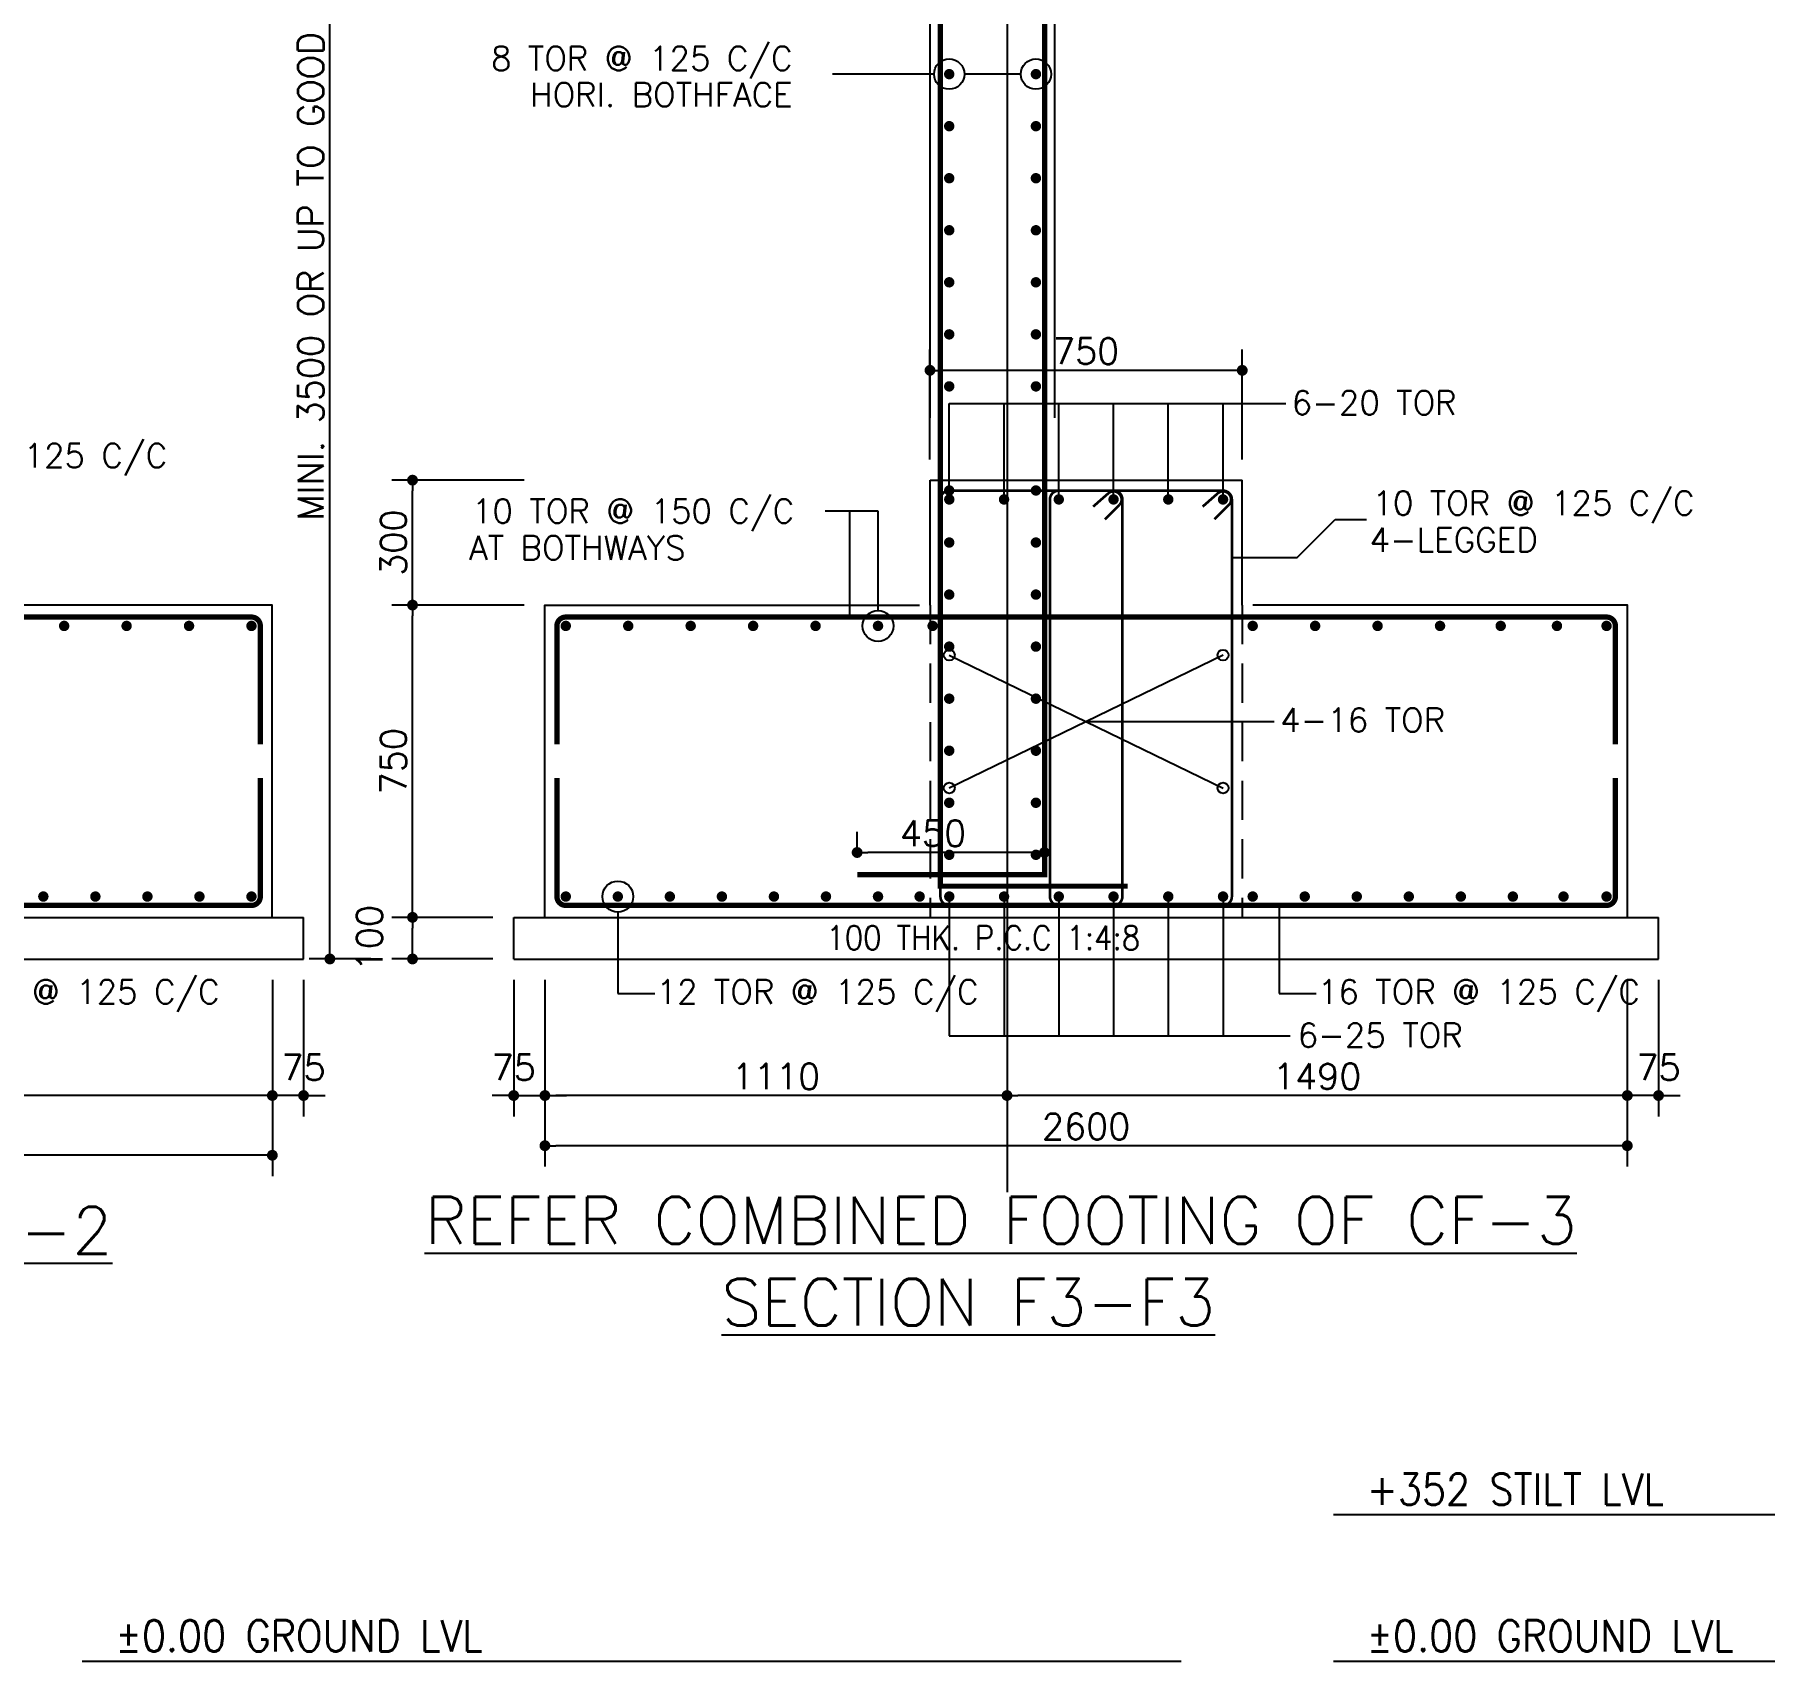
# Model space of a CAD drawing. Extents: x -200722 to 834823, y -494970 to 88783.
# Drawn here: x 463223 to 479843, y -149199 to -133571 of the extents above; entities that cross this region are included whole.
import ezdxf
from ezdxf.enums import TextEntityAlignment as Align

# ---------------------------------------------------------------- set-up
doc = ezdxf.new("R2010")
doc.units = 0
doc.header["$LTSCALE"] = 100
doc.header["$MEASUREMENT"] = 0
doc.header["$PDMODE"] = 34
for name, pattern in [('ACAD_ISO04W100', [30, 24, -3, 0, -3]), ('CL', [3.25, 2.5, -0.25, 0.25, -0.25]), ('HIDDEN', [0.375, 0.25, -0.125])]:
    doc.linetypes.add(name, pattern=pattern)
doc.layers.get('0').update_dxf_attribs({"linetype": 'CONTINUOUS'})
doc.layers.get('DEFPOINTS').update_dxf_attribs({"linetype": 'CONTINUOUS'})
for name, color, linetype in [('5', 4, 'CONTINUOUS'), ('A-Grid', 5, 'ACAD_ISO04W100'), ('BEAM', 4, 'CONTINUOUS'), ('STEEL', 6, 'CONTINUOUS'), ('TEXT', 2, 'CONTINUOUS')]:
    doc.layers.add(name, color=color, linetype=linetype)
doc.styles.add('ROMANS', font='romans.shx')
doc.styles.get("Standard").update_dxf_attribs({"font": 'simplex.shx'})
doc.dimstyles.new('STANDARD$0', dxfattribs={"dimtxt": 2.5, "dimasz": 2.5, "dimexe": 2, "dimexo": 0.7, "dimgap": 0.9, "dimtad": 1, "dimdec": 0, "dimdsep": 46, "dimtxsty": 'ROMANS', "dimcen": 0.09, "dimclrd": 4, "dimclre": 4, "dimclrt": 3, "dimadec": 0, "dimazin": 0, "dimtfac": 1, "dimtdec": 0, "dimtmove": 0, "dimatfit": 3, "dimfxl": 1, "dimtolj": 1, "dimtzin": 0, "dimarcsym": 0})

# ---------------------------------------------------------------- blocks, each defined once
blk = doc.blocks.new('DOT')
at = {"color": 0, "linetype": 'ByBlock'}
blk.add_line((-0.5, 0), (-1, 0), dxfattribs=at)
at = {"color": 0, "linetype": 'ByBlock', "const_width": 0.5}
blk.add_lwpolyline([(-0.25, 0, 1), (0.25, 0, 1)], format="xyb", close=True, dxfattribs=at)
blk = doc.blocks.new('*D1250')
at = {"layer": 'BEAM', "color": 0, "lineweight": -2, "transparency": 16777216}
for p, q in [((467626, -142051), (466654, -142051)), ((466854, -142347), (466854, -142155)), ((467626, -142451), (466654, -142451))]:
    blk.add_line(p, q, dxfattribs=at)
at = {"layer": 'DEFPOINTS', "color": 0, "lineweight": -3, "transparency": 16777216}
for p in [(466854, -142051), (467826, -142051), (467826, -142451)]:
    blk.add_point(p, dxfattribs=at)
at = {"layer": 'BEAM', "color": 0, "lineweight": -2, "transparency": 16777216, "xscale": 104, "yscale": 104, "zscale": 104}
for p, rotation in [((466854, -142051), 90), ((466854, -142451), 270)]:
    blk.add_blockref('DOT', p, dxfattribs=dict(at, rotation=rotation))
at = {"layer": 'BEAM', "color": 0, "transparency": 16777216, "insert": (466440, -142251), "char_height": 248, "attachment_point": 5, "rotation": 90}
blk.add_mtext('\\A1;100', dxfattribs=at)
blk = doc.blocks.new('_DOT')
at = {"color": 0, "linetype": 'ByBlock'}
blk.add_line((-0.5, 0), (-1, 0), dxfattribs=at)
at = {"color": 0, "linetype": 'ByBlock', "const_width": 0.5}
blk.add_lwpolyline([(-0.25, 0, 1), (0.25, 0, 1)], format="xyb", close=True, dxfattribs=at)
blk = doc.blocks.new('*D1251')
at = {"layer": 'BEAM', "color": 0, "lineweight": -2, "transparency": 16777216}
for p, q in [((467626, -139051), (466654, -139051)), ((466854, -141947), (466854, -139155)), ((467626, -142051), (466654, -142051))]:
    blk.add_line(p, q, dxfattribs=at)
at = {"layer": 'DEFPOINTS', "color": 0, "lineweight": -3, "transparency": 16777216}
for p in [(466854, -139051), (467826, -139051, 2867), (467826, -142051)]:
    blk.add_point(p, dxfattribs=at)
at = {"layer": 'BEAM', "color": 0, "lineweight": -2, "transparency": 16777216, "xscale": 104, "yscale": 104, "zscale": 104}
for p, rotation in [((466854, -139051), 90), ((466854, -142051), 270)]:
    blk.add_blockref('DOT', p, dxfattribs=dict(at, rotation=rotation))
at = {"layer": 'BEAM', "color": 0, "transparency": 16777216, "insert": (466670, -140551), "char_height": 248, "attachment_point": 5, "rotation": 90}
blk.add_mtext('\\A1;750', dxfattribs=at)
blk = doc.blocks.new('*D1252')
at = {"layer": 'BEAM', "color": 0, "lineweight": -2, "transparency": 16777216}
for p, q in [((466454, -128451), (465860, -128451)), ((466060, -142347), (466060, -128555)), ((466454, -142451), (465860, -142451))]:
    blk.add_line(p, q, dxfattribs=at)
at = {"layer": 'DEFPOINTS', "color": 0, "lineweight": -3, "transparency": 16777216}
for p in [(466060, -128451), (466654, -128451, 17104), (466654, -142451)]:
    blk.add_point(p, dxfattribs=at)
at = {"layer": 'BEAM', "color": 0, "lineweight": -2, "transparency": 16777216, "xscale": 104, "yscale": 104, "zscale": 104}
for p, rotation in [((466060, -128451), 90), ((466060, -142451), 270)]:
    blk.add_blockref('DOT', p, dxfattribs=dict(at, rotation=rotation))
at = {"layer": 'BEAM', "color": 0, "transparency": 16777216, "insert": (465876, -135451), "char_height": 248, "attachment_point": 5, "rotation": 90}
blk.add_mtext('\\A1;{\\C4;MINI. 3500 OR UP TO GOOD SOIL}', dxfattribs=at)
blk = doc.blocks.new('*D1253')
at = {"layer": 'BEAM', "color": 0, "lineweight": -2, "transparency": 16777216}
for p, q in [((467826, -142651), (467826, -143963)), ((468126, -142651), (468126, -143963)), ((467722, -143763), (467618, -143763)), ((467826, -143763), (468126, -143763)), ((468230, -143763), (468334, -143763))]:
    blk.add_line(p, q, dxfattribs=at)
at = {"layer": 'DEFPOINTS', "color": 0, "lineweight": -3, "transparency": 16777216}
for p in [(467826, -142451), (468126, -142451), (468126, -143763)]:
    blk.add_point(p, dxfattribs=at)
at = {"layer": 'BEAM', "color": 0, "lineweight": -2, "transparency": 16777216, "xscale": 104, "yscale": 104, "zscale": 104}
blk.add_blockref('DOT', (467826, -143763), dxfattribs=at)
at = {"layer": 'BEAM', "color": 0, "lineweight": -2, "transparency": 16777216, "xscale": 104, "yscale": 104, "zscale": 104, "rotation": 180}
blk.add_blockref('DOT', (468126, -143763), dxfattribs=at)
at = {"layer": 'BEAM', "color": 0, "transparency": 16777216, "insert": (467826, -143492), "char_height": 248, "attachment_point": 5}
blk.add_mtext('\\A1;75', dxfattribs=at)
blk = doc.blocks.new('*D1254')
at = {"layer": 'BEAM', "color": 0, "lineweight": -2, "transparency": 16777216}
for p, q in [((468126, -142651), (468126, -143963)), ((472566, -142651), (472566, -143963)), ((472462, -143763), (468230, -143763))]:
    blk.add_line(p, q, dxfattribs=at)
at = {"layer": 'DEFPOINTS', "color": 0, "lineweight": -3, "transparency": 16777216}
for p in [(468126, -142451, -32271), (472566, -142451, 27998), (468126, -143763)]:
    blk.add_point(p, dxfattribs=at)
at = {"layer": 'BEAM', "color": 0, "lineweight": -2, "transparency": 16777216, "xscale": 104, "yscale": 104, "zscale": 104, "rotation": 180}
blk.add_blockref('DOT', (468126, -143763), dxfattribs=at)
at = {"layer": 'BEAM', "color": 0, "lineweight": -2, "transparency": 16777216, "xscale": 104, "yscale": 104, "zscale": 104}
blk.add_blockref('DOT', (472566, -143763), dxfattribs=at)
at = {"layer": 'BEAM', "color": 0, "transparency": 16777216, "insert": (470346, -143579), "char_height": 248, "attachment_point": 5}
blk.add_mtext('\\A1;1110', dxfattribs=at)
blk = doc.blocks.new('*D1255')
at = {"layer": 'BEAM', "color": 0, "lineweight": -2, "transparency": 16777216}
for p, q in [((478526, -142651), (478526, -143963)), ((478826, -142651), (478826, -143963)), ((478422, -143763), (478318, -143763)), ((478826, -143763), (478526, -143763)), ((478930, -143763), (479034, -143763))]:
    blk.add_line(p, q, dxfattribs=at)
at = {"layer": 'DEFPOINTS', "color": 0, "lineweight": -3, "transparency": 16777216}
for p in [(478526, -142451), (478826, -142451), (478526, -143763)]:
    blk.add_point(p, dxfattribs=at)
at = {"layer": 'BEAM', "color": 0, "lineweight": -2, "transparency": 16777216, "xscale": 104, "yscale": 104, "zscale": 104}
blk.add_blockref('DOT', (478526, -143763), dxfattribs=at)
at = {"layer": 'BEAM', "color": 0, "lineweight": -2, "transparency": 16777216, "xscale": 104, "yscale": 104, "zscale": 104, "rotation": 180}
blk.add_blockref('DOT', (478826, -143763), dxfattribs=at)
at = {"layer": 'BEAM', "color": 0, "transparency": 16777216, "insert": (478826, -143492), "char_height": 248, "attachment_point": 5}
blk.add_mtext('\\A1;75', dxfattribs=at)
blk = doc.blocks.new('*D1256')
at = {"layer": 'BEAM', "color": 0, "lineweight": -2, "transparency": 16777216}
for p, q in [((468126, -142651), (468126, -144445)), ((478526, -142651), (478526, -144445)), ((478422, -144245), (468230, -144245))]:
    blk.add_line(p, q, dxfattribs=at)
at = {"layer": 'DEFPOINTS', "color": 0, "lineweight": -3, "transparency": 16777216}
for p in [(468126, -142451, -62057), (478526, -142451), (468126, -144245)]:
    blk.add_point(p, dxfattribs=at)
at = {"layer": 'BEAM', "color": 0, "lineweight": -2, "transparency": 16777216, "xscale": 104, "yscale": 104, "zscale": 104, "rotation": 180}
blk.add_blockref('DOT', (468126, -144245), dxfattribs=at)
at = {"layer": 'BEAM', "color": 0, "lineweight": -2, "transparency": 16777216, "xscale": 104, "yscale": 104, "zscale": 104}
blk.add_blockref('DOT', (478526, -144245), dxfattribs=at)
at = {"layer": 'BEAM', "color": 0, "transparency": 16777216, "insert": (473326, -144061), "char_height": 248, "attachment_point": 5}
blk.add_mtext('\\A1;2600', dxfattribs=at)
blk = doc.blocks.new('*D1257')
at = {"layer": 'BEAM', "color": 0, "lineweight": -2, "transparency": 16777216}
for p, q in [((472566, -142651), (472566, -143963)), ((478526, -142651), (478526, -143963)), ((478422, -143763), (472670, -143763))]:
    blk.add_line(p, q, dxfattribs=at)
at = {"layer": 'DEFPOINTS', "color": 0, "lineweight": -3, "transparency": 16777216}
for p in [(472566, -142451, 472), (478526, -142451, 2387), (472566, -143763)]:
    blk.add_point(p, dxfattribs=at)
at = {"layer": 'BEAM', "color": 0, "lineweight": -2, "transparency": 16777216, "xscale": 104, "yscale": 104, "zscale": 104, "rotation": 180}
blk.add_blockref('DOT', (472566, -143763), dxfattribs=at)
at = {"layer": 'BEAM', "color": 0, "lineweight": -2, "transparency": 16777216, "xscale": 104, "yscale": 104, "zscale": 104}
blk.add_blockref('DOT', (478526, -143763), dxfattribs=at)
at = {"layer": 'BEAM', "color": 0, "transparency": 16777216, "insert": (475546, -143579), "char_height": 248, "attachment_point": 5}
blk.add_mtext('\\A1;1490', dxfattribs=at)
blk = doc.blocks.new('*D1258')
at = {"layer": 'BEAM', "color": 0, "lineweight": -2, "transparency": 16777216}
for p, q in [((471826, -137651), (471826, -136596)), ((474826, -137651), (474826, -136596)), ((474722, -136796), (471930, -136796))]:
    blk.add_line(p, q, dxfattribs=at)
at = {"layer": 'DEFPOINTS', "color": 0, "lineweight": -3, "transparency": 16777216}
for p in [(471826, -136796), (471826, -137851, 7063), (474826, -137851, 7063)]:
    blk.add_point(p, dxfattribs=at)
at = {"layer": 'BEAM', "color": 0, "lineweight": -2, "transparency": 16777216, "xscale": 104, "yscale": 104, "zscale": 104, "rotation": 180}
blk.add_blockref('DOT', (471826, -136796), dxfattribs=at)
at = {"layer": 'BEAM', "color": 0, "lineweight": -2, "transparency": 16777216, "xscale": 104, "yscale": 104, "zscale": 104}
blk.add_blockref('DOT', (474826, -136796), dxfattribs=at)
at = {"layer": 'BEAM', "color": 0, "transparency": 16777216, "insert": (473326, -136612), "char_height": 248, "attachment_point": 5}
blk.add_mtext('\\A1;750', dxfattribs=at)
blk = doc.blocks.new('*D1259')
at = {"layer": 'BEAM', "color": 0, "lineweight": -2, "transparency": 16777216}
for p, q in [((467926, -137851), (466654, -137851)), ((466854, -138947), (466854, -137955)), ((467926, -139051), (466654, -139051))]:
    blk.add_line(p, q, dxfattribs=at)
at = {"layer": 'DEFPOINTS', "color": 0, "lineweight": -3, "transparency": 16777216}
for p in [(466854, -137851), (468126, -137851, 7063), (468126, -139051, 7063)]:
    blk.add_point(p, dxfattribs=at)
at = {"layer": 'BEAM', "color": 0, "lineweight": -2, "transparency": 16777216, "xscale": 104, "yscale": 104, "zscale": 104}
for p, rotation in [((466854, -137851), 90), ((466854, -139051), 270)]:
    blk.add_blockref('DOT', p, dxfattribs=dict(at, rotation=rotation))
at = {"layer": 'BEAM', "color": 0, "transparency": 16777216, "insert": (466670, -138451), "char_height": 248, "attachment_point": 5, "rotation": 90}
blk.add_mtext('\\A1;300', dxfattribs=at)
blk = doc.blocks.new('*D1265')
at = {"layer": 'BEAM', "color": 0, "lineweight": -2, "transparency": 16777216}
for p, q in [((465507, -142651), (465507, -143963)), ((465807, -142651), (465807, -143963)), ((465403, -143763), (465299, -143763)), ((465807, -143763), (465507, -143763)), ((465911, -143763), (466015, -143763))]:
    blk.add_line(p, q, dxfattribs=at)
at = {"layer": 'DEFPOINTS', "color": 0, "lineweight": -3, "transparency": 16777216}
for p in [(465507, -142451), (465807, -142451), (465507, -143763)]:
    blk.add_point(p, dxfattribs=at)
at = {"layer": 'BEAM', "color": 0, "lineweight": -2, "transparency": 16777216, "xscale": 104, "yscale": 104, "zscale": 104}
blk.add_blockref('DOT', (465507, -143763), dxfattribs=at)
at = {"layer": 'BEAM', "color": 0, "lineweight": -2, "transparency": 16777216, "xscale": 104, "yscale": 104, "zscale": 104, "rotation": 180}
blk.add_blockref('DOT', (465807, -143763), dxfattribs=at)
at = {"layer": 'BEAM', "color": 0, "transparency": 16777216, "insert": (465807, -143492), "char_height": 248, "attachment_point": 5}
blk.add_mtext('\\A1;75', dxfattribs=at)
blk = doc.blocks.new('*D1266')
at = {"layer": 'BEAM', "color": 0, "lineweight": -2, "transparency": 16777216}
for p, q in [((453107, -142651), (453107, -144537)), ((465507, -142651), (465507, -144537)), ((465403, -144337), (453211, -144337))]:
    blk.add_line(p, q, dxfattribs=at)
at = {"layer": 'DEFPOINTS', "color": 0, "lineweight": -3, "transparency": 16777216}
for p in [(453107, -142451, -62057), (465507, -142451), (453107, -144337)]:
    blk.add_point(p, dxfattribs=at)
at = {"layer": 'BEAM', "color": 0, "lineweight": -2, "transparency": 16777216, "xscale": 104, "yscale": 104, "zscale": 104, "rotation": 180}
blk.add_blockref('DOT', (453107, -144337), dxfattribs=at)
at = {"layer": 'BEAM', "color": 0, "lineweight": -2, "transparency": 16777216, "xscale": 104, "yscale": 104, "zscale": 104}
blk.add_blockref('DOT', (465507, -144337), dxfattribs=at)
at = {"layer": 'BEAM', "color": 0, "transparency": 16777216, "insert": (459307, -144153), "char_height": 248, "attachment_point": 5}
blk.add_mtext('\\A1;3100', dxfattribs=at)
blk = doc.blocks.new('*D1267')
at = {"layer": 'BEAM', "color": 0, "lineweight": -2, "transparency": 16777216}
for p, q in [((458767, -142651), (458767, -143963)), ((465507, -142651), (465507, -143963)), ((465403, -143763), (458871, -143763))]:
    blk.add_line(p, q, dxfattribs=at)
at = {"layer": 'DEFPOINTS', "color": 0, "lineweight": -3, "transparency": 16777216}
for p in [(458767, -142451, -2484), (465507, -142451, -97), (458767, -143763)]:
    blk.add_point(p, dxfattribs=at)
at = {"layer": 'BEAM', "color": 0, "lineweight": -2, "transparency": 16777216, "xscale": 104, "yscale": 104, "zscale": 104, "rotation": 180}
blk.add_blockref('DOT', (458767, -143763), dxfattribs=at)
at = {"layer": 'BEAM', "color": 0, "lineweight": -2, "transparency": 16777216, "xscale": 104, "yscale": 104, "zscale": 104}
blk.add_blockref('DOT', (465507, -143763), dxfattribs=at)
at = {"layer": 'BEAM', "color": 0, "transparency": 16777216, "insert": (462137, -143579), "char_height": 248, "attachment_point": 5}
blk.add_mtext('\\A1;1685', dxfattribs=at)
blk = doc.blocks.new('*D1270')
at = {"layer": 'BEAM', "color": 0, "lineweight": -2, "transparency": 16777216}
for p, q in [((471126, -141442), (471126, -141228)), ((472926, -141442), (472926, -141228)), ((472822, -141428), (471230, -141428))]:
    blk.add_line(p, q, dxfattribs=at)
at = {"layer": 'DEFPOINTS', "color": 0, "lineweight": -3, "transparency": 16777216}
for p in [(471126, -141428), (471126, -141642, 7447), (472926, -141642, 7447)]:
    blk.add_point(p, dxfattribs=at)
at = {"layer": 'BEAM', "color": 0, "lineweight": -2, "transparency": 16777216, "xscale": 104, "yscale": 104, "zscale": 104, "rotation": 180}
blk.add_blockref('DOT', (471126, -141428), dxfattribs=at)
at = {"layer": 'BEAM', "color": 0, "lineweight": -2, "transparency": 16777216, "xscale": 104, "yscale": 104, "zscale": 104}
blk.add_blockref('DOT', (472926, -141428), dxfattribs=at)
at = {"layer": 'BEAM', "color": 0, "transparency": 16777216, "insert": (471855, -141244), "char_height": 248, "attachment_point": 5}
blk.add_mtext('\\A1;450', dxfattribs=at)
blk = doc.blocks.new('*D1275')
at = {"layer": 'BEAM', "color": 0, "lineweight": -2, "transparency": 16777216}
for p, q in [((481029, -128451), (480436, -128451)), ((480636, -142347), (480636, -128555)), ((481029, -142451), (480436, -142451))]:
    blk.add_line(p, q, dxfattribs=at)
at = {"layer": 'DEFPOINTS', "color": 0, "lineweight": -3, "transparency": 16777216}
for p in [(480636, -128451), (481229, -128451, 17104), (481229, -142451)]:
    blk.add_point(p, dxfattribs=at)
at = {"layer": 'BEAM', "color": 0, "lineweight": -2, "transparency": 16777216, "xscale": 104, "yscale": 104, "zscale": 104}
for p, rotation in [((480636, -128451), 90), ((480636, -142451), 270)]:
    blk.add_blockref('DOT', p, dxfattribs=dict(at, rotation=rotation))
at = {"layer": 'BEAM', "color": 0, "transparency": 16777216, "insert": (480452, -135451), "char_height": 248, "attachment_point": 5, "rotation": 90}
blk.add_mtext('\\A1;{\\C4;MINI. 3500 OR UP TO GOOD SOIL}', dxfattribs=at)

msp = doc.modelspace()

# ---------------------------------------------------------------- linework, layer by layer
at = {"color": 18, "ltscale": 0.4, "true_color": 0x000000}
for p, q in [((485415.9, -147791.3), (475702.2, -147791.3)), ((474239.2, -149199.3), (463680.7, -149199.3)), ((485402.7, -149199.3), (475702.2, -149199.3))]:
    msp.add_line(p, q, dxfattribs=at)
at = {"layer": '5', "color": 18, "lineweight": -3, "ltscale": 0.4, "true_color": 0x000000}
for p, q in [((473026.5, -137251.4), (473026.5, -120006.2)), ((471826.5, -137251.4), (471826.5, -122451.4)), ((452806.7, -142051.4, -94327.5), (465806.7, -142051.4, -62057)), ((465806.7, -142451.4, -32270.5), (465806.7, -142051.4, -32270.5)), ((467826.5, -142051.4, -62057), (478826.5, -142051.4, -29786.5)), ((467826.5, -142451.4, -32270.5), (467826.5, -142051.4, -32270.5)), ((478826.5, -142451.4), (478826.5, -142051.4)), ((452806.7, -142451.4, -94327.5), (465806.7, -142451.4, -62057)), ((467826.5, -142451.4, -62057), (478826.5, -142451.4, -29786.5))]:
    msp.add_line(p, q, dxfattribs=at)
at = {"layer": '5', "color": 8, "linetype": 'HIDDEN', "lineweight": -3, "ltscale": 15}
for p, q in [((471826.5, -139051.4), (471826.5, -142051.4)), ((474826.5, -139051.4), (474826.5, -142051.4))]:
    msp.add_line(p, q, dxfattribs=at)
at = {"layer": '5', "color": 18, "lineweight": -3, "ltscale": 0.4, "true_color": 0x000000}
for points in [[(471826.5, -139051.4), (471826.5, -137851.4)], [(471826.5, -137851.4), (474826.5, -137851.4)], [(474826.5, -139051.4), (474826.5, -137851.4)], [(468126.5, -142051.4), (468126.5, -139051.4), (471726.5, -139051.4)]]:
    msp.add_lwpolyline(points, dxfattribs=at)
for points, elevation in [([(465506.7, -142051.4), (465506.7, -139051.4), (460506.7, -139051.4)], -32270.5), ([(478526.5, -142051.4), (478526.5, -139051.4), (474926.5, -139051.4)], -2484)]:
    msp.add_lwpolyline(points, dxfattribs=dict(at, elevation=elevation))
at = {"layer": 'A-Grid', "color": 8, "linetype": 'CL', "ltscale": 5}
msp.add_lwpolyline([(472566.5, -120006.2), (472566.5, -144689.9)], dxfattribs=at)
at = {"layer": 'A-Grid', "color": 8, "linetype": 'CL', "ltscale": 5, "elevation": -29786.5}
msp.add_lwpolyline([(472566.5, -125320.2), (472566.5, -144689.9)], dxfattribs=at)
at = {"layer": 'STEEL', "color": 18, "lineweight": -3, "ltscale": 0.4, "true_color": 0x000000, "const_width": 50.8}
msp.add_lwpolyline([(472926.5, -120006.2), (472926.5, -141642.1), (471126.5, -141642.1)], dxfattribs=at)
for points, elevation in [([(472701.4, -122551.4), (472011.5, -122551.4, 0.4142136), (471926.5, -122636.4), (471926.5, -141751.6), (473726.5, -141751.6)], -33.9), ([(465391.7, -140390), (465391.7, -139251.4, 0.4142136), (465306.7, -139166.4), (453306.7, -139166.4, 0.4142136), (453221.7, -139251.4), (453221.7, -140390)], -2484), ([(478411.5, -140390), (478411.5, -139251.4, 0.4142136), (478326.5, -139166.4), (468326.5, -139166.4, 0.4142136), (468241.5, -139251.4), (468241.5, -140390)], 29786.5), ([(465391.7, -140712.8), (465391.7, -141851.4, -0.4142136), (465306.7, -141936.4), (453306.7, -141936.4, -0.4142136), (453221.7, -141851.4), (453221.7, -140712.8)], -2484), ([(478411.5, -140712.8), (478411.5, -141851.4, -0.4142136), (478326.5, -141936.4), (468326.5, -141936.4, -0.4142136), (468241.5, -141851.4), (468241.5, -140712.8)], 29786.5)]:
    msp.add_lwpolyline(points, format="xyb", dxfattribs=dict(at, elevation=elevation))
at = {"layer": 'STEEL', "color": 18, "lineweight": -3, "ltscale": 0.4, "true_color": 0x000000}
for points, const_width in [([(471985.7, -133950.3, -1), (472035.7, -133950.3, -1)], 50), ([(472818.8, -133950.3, -1), (472868.8, -133950.3, -1)], 50), ([(471985.7, -134450.3, -1), (472035.7, -134450.3, -1)], 50), ([(472818.8, -134450.3, -1), (472868.8, -134450.3, -1)], 50), ([(471985.7, -134950.3, -1), (472035.7, -134950.3, -1)], 50), ([(472818.8, -134950.3, -1), (472868.8, -134950.3, -1)], 50), ([(471985.7, -135450.3, -1), (472035.7, -135450.3, -1)], 50), ([(472818.8, -135450.3, -1), (472868.8, -135450.3, -1)], 50), ([(471985.7, -135950.3, -1), (472035.7, -135950.3, -1)], 50), ([(472818.8, -135950.3, -1), (472868.8, -135950.3, -1)], 50), ([(471985.7, -136450.3, -1), (472035.7, -136450.3, -1)], 50), ([(472818.8, -136450.3, -1), (472868.8, -136450.3, -1)], 50), ([(471985.7, -136950.3, -1), (472035.7, -136950.3, -1)], 50), ([(472818.8, -136950.3, -1), (472868.8, -136950.3, -1)], 50), ([(472011.5, -137951.4), (474641.5, -137951.4, -0.4142136), (474726.5, -138036.4), (474726.5, -141851.4, -0.4142136), (474641.5, -141936.4), (472011.5, -141936.4, -0.4142136), (471926.5, -141851.4), (471926.5, -138036.4, -0.4142136)], 25.4), ([(471985.7, -137950.3, -1), (472035.7, -137950.3, -1)], 50), ([(472818.8, -137950.3, -1), (472868.8, -137950.3, -1)], 50), ([(472036.5, -138036.4, 1), (471986.5, -138036.4, 1)], 50), ([(471985.7, -138450.3, -1), (472035.7, -138450.3, -1)], 50), ([(472818.8, -138450.3, -1), (472868.8, -138450.3, -1)], 50), ([(471985.7, -138950.3, -1), (472035.7, -138950.3, -1)], 50), ([(472818.8, -138950.3, -1), (472868.8, -138950.3, -1)], 50), ([(478301.5, -139251.4, -1), (478351.5, -139251.4, -1)], 50), ([(471985.7, -139450.3, -1), (472035.7, -139450.3, -1)], 50), ([(472818.8, -139450.3, -1), (472868.8, -139450.3, -1)], 50), ([(471985.7, -139950.3, -1), (472035.7, -139950.3, -1)], 50), ([(472818.8, -139950.3, -1), (472868.8, -139950.3, -1)], 50), ([(471985.7, -140450.3, -1), (472035.7, -140450.3, -1)], 50), ([(472818.8, -140450.3, -1), (472868.8, -140450.3, -1)], 50), ([(471985.7, -140950.3, -1), (472035.7, -140950.3, -1)], 50), ([(472818.8, -140950.3, -1), (472868.8, -140950.3, -1)], 50), ([(471985.7, -141450.3, -1), (472035.7, -141450.3, -1)], 50), ([(472818.8, -141450.3, -1), (472868.8, -141450.3, -1)], 50), ([(472036.5, -141851.4, -1), (471986.5, -141851.4, -1)], 50), ([(474666.5, -141851.4, -1), (474616.5, -141851.4, -1)], 50), ([(478301.5, -141851.4, 1), (478351.5, -141851.4, 1)], 50)]:
    msp.add_lwpolyline(points, format="xyb", close=True, dxfattribs=dict(at, const_width=const_width))
for points, const_width, elevation in [([(473063.5, -137951.4), (473589.5, -137951.4, -0.4142136), (473674.5, -138036.4), (473674.5, -141851.4, -0.4142136), (473589.5, -141936.4), (473063.5, -141936.4, -0.4142136), (472978.5, -141851.4), (472978.5, -138036.4, -0.4142136)], 25.4, -653.6), ([(472562.5, -138036.4, 1), (472512.5, -138036.4, 1)], 50, 610.1), ([(473088.5, -138036.4, 1), (473038.5, -138036.4, 1)], 50, 223.8), ([(473614.5, -138036.4, 1), (473564.5, -138036.4, 1)], 50, 1830.4), ([(474140.5, -138036.4, 1), (474090.5, -138036.4, 1)], 50, 2440.6), ([(474666.5, -138036.4, 1), (474616.5, -138036.4, 1)], 50, 2484), ([(463481.7, -139251.4, -1), (463531.7, -139251.4, -1)], 50, -32270.5), ([(464081.7, -139251.4, -1), (464131.7, -139251.4, -1)], 50, -32270.5), ([(464681.7, -139251.4, -1), (464731.7, -139251.4, -1)], 50, -32270.5), ([(465281.7, -139251.4, -1), (465331.7, -139251.4, -1)], 50, -32270.5), ([(468351.5, -139251.4, 1), (468301.5, -139251.4, 1)], 50, -32270.5), ([(468951.5, -139251.4, 1), (468901.5, -139251.4, 1)], 50, -32270.5), ([(469551.5, -139251.4, 1), (469501.5, -139251.4, 1)], 50, -32270.5), ([(470151.5, -139251.4, 1), (470101.5, -139251.4, 1)], 50, -32270.5), ([(470751.5, -139251.4, 1), (470701.5, -139251.4, 1)], 50, -32270.5), ([(471351.5, -139251.4, 1), (471301.5, -139251.4, 1)], 50, -32270.5), ([(471876.4, -139251.4, 1), (471826.4, -139251.4, 1)], 50, -32270.5), ([(474901.5, -139251.4, -1), (474951.5, -139251.4, -1)], 50, -32270.5), ([(475501.5, -139251.4, -1), (475551.5, -139251.4, -1)], 50, -32270.5), ([(476101.5, -139251.4, -1), (476151.5, -139251.4, -1)], 50, -32270.5), ([(476701.5, -139251.4, -1), (476751.5, -139251.4, -1)], 50, -32270.5), ([(477284.5, -139251.4, -1), (477334.5, -139251.4, -1)], 50, -32270.5), ([(477825, -139251.4, -1), (477875, -139251.4, -1)], 50, -32270.5), ([(463281.7, -141851.4, 1), (463331.7, -141851.4, 1)], 50, -32270.5), ([(463781.7, -141851.4, 1), (463831.7, -141851.4, 1)], 50, -32270.5), ([(464281.7, -141851.4, 1), (464331.7, -141851.4, 1)], 50, -32270.5), ([(464781.7, -141851.4, 1), (464831.7, -141851.4, 1)], 50, -32270.5), ([(465281.7, -141851.4, 1), (465331.7, -141851.4, 1)], 50, -32270.5), ([(468351.5, -141851.4, -1), (468301.5, -141851.4, -1)], 50, -32270.5), ([(468851.5, -141851.4, -1), (468801.5, -141851.4, -1)], 50, -32270.5), ([(469351.5, -141851.4, -1), (469301.5, -141851.4, -1)], 50, -32270.5), ([(469851.5, -141851.4, -1), (469801.5, -141851.4, -1)], 50, -32270.5), ([(470351.5, -141851.4, -1), (470301.5, -141851.4, -1)], 50, -32270.5), ([(470851.5, -141851.4, -1), (470801.5, -141851.4, -1)], 50, -32270.5), ([(471351.5, -141851.4, -1), (471301.5, -141851.4, -1)], 50, -32270.5), ([(471751.5, -141851.4, -1), (471701.5, -141851.4, -1)], 50, -29786.5), ([(472562.5, -141851.4, -1), (472512.5, -141851.4, -1)], 50, 610.1), ([(473088.5, -141851.4, -1), (473038.5, -141851.4, -1)], 50, 223.8), ([(473614.5, -141851.4, -1), (473564.5, -141851.4, -1)], 50, 1830.4), ([(474140.5, -141851.4, -1), (474090.5, -141851.4, -1)], 50, 2440.6), ([(474901.5, -141851.4, 1), (474951.5, -141851.4, 1)], 50, -32270.5), ([(475401.5, -141851.4, 1), (475451.5, -141851.4, 1)], 50, -32270.5), ([(475901.5, -141851.4, 1), (475951.5, -141851.4, 1)], 50, -32270.5), ([(476401.5, -141851.4, 1), (476451.5, -141851.4, 1)], 50, -32270.5), ([(476901.5, -141851.4, 1), (476951.5, -141851.4, 1)], 50, -32270.5), ([(477401.5, -141851.4, 1), (477451.5, -141851.4, 1)], 50, -32270.5), ([(477888.2, -141851.4, 1), (477938.2, -141851.4, 1)], 50, -32270.5)]:
    msp.add_lwpolyline(points, format="xyb", close=True, dxfattribs=dict(at, const_width=const_width, elevation=elevation))
at = {"layer": 'STEEL', "color": 18, "true_color": 0x000000, "const_width": 25}
for points, elevation in [([(473506.3, -138227.2), (473648.3, -138086.6, 0.9275277), (473538.7, -137977.9), (473393.7, -138105.3)], 1830.4), ([(474558.3, -138227.2), (474700.3, -138086.6, 0.9275277), (474590.7, -137977.9), (474445.7, -138105.3)], 2484)]:
    msp.add_lwpolyline(points, format="xyb", dxfattribs=dict(at, elevation=elevation))
at = {"layer": 'STEEL', "color": 7, "lineweight": -3, "ltscale": 0.4}
for centre in [(472011.5, -139531.9), (474641.5, -139531.9, 2484), (472011.5, -140808.6), (474641.5, -140808.6, 2484)]:
    msp.add_circle(centre, 52, dxfattribs=at)
at = {"layer": 'TEXT', "color": 18, "true_color": 0x000000}
for p, q in [((471865.2, -133950.3), (470889.8, -133950.3)), ((472698.3, -133950.3), (472156.3, -133950.3)), ((472011.5, -138036.4), (472011.5, -137115.5)), ((472011.5, -137115.5), (475245.1, -137115.5, 2484)), ((472537.5, -138036.4, 610.1), (472537.5, -137115.5, 610.1)), ((473063.5, -138036.4, 223.8), (473063.5, -137115.5, 223.8)), ((473589.5, -138036.4, 1830.4), (473589.5, -137115.5, 1830.4)), ((474115.5, -138036.4, 2440.6), (474115.5, -137115.5, 2440.6)), ((474641.5, -138036.4, 2484), (474641.5, -137115.5, 2484)), ((471326.5, -138149, -32270.5), (470819.8, -138149, -32270.5)), ((471055.5, -139166.4, -32270.5), (471055.5, -138149, -32270.5)), ((471326.5, -139103, -32270.5), (471326.5, -138149, -32270.5)), ((475355.2, -138592.8, 2484), (475719.3, -138230.2, 2484)), ((475719.3, -138230.2, 2484), (476019.4, -138230.2, 2484)), ((474726.5, -138592.8, 2332.9), (475355.2, -138592.8, 2484)), ((472011.5, -139531.9), (474641.5, -140808.6, 2484)), ((474641.5, -139531.9, 2484), (472011.5, -140808.6)), ((473326.5, -140170.3, 3352.6), (475132.1, -140170.3, 4968.1)), ((472011.5, -141851.4), (472011.5, -143190.8)), ((472537.5, -141851.4, 610.1), (472537.5, -143190.8, 610.1)), ((473063.5, -141851.4, 223.8), (473063.5, -143190.8, 223.8)), ((473589.5, -141851.4, 1830.4), (473589.5, -143190.8, 1830.4)), ((474115.5, -141851.4, 2440.6), (474115.5, -143190.8, 2440.6)), ((474641.5, -141851.4), (474641.5, -143190.8)), ((475180.8, -141936.4, 29786.5), (475180.8, -142782.6, 29786.5)), ((468826.5, -141999.8, -32270.5), (468826.5, -142782.6, -32270.5)), ((468826.5, -142782.6, -32270.5), (469181.4, -142782.6, -32270.5)), ((475180.8, -142782.6, 29786.5), (475535.7, -142782.6, 29786.5)), ((472011.5, -143190.8), (475285.7, -143190.8, 2435.7))]:
    msp.add_line(p, q, dxfattribs=at)
for centre, radius in [((472010.7, -133950.3), 145.5), ((472843.8, -133950.3), 145.5), ((471326.5, -139251.4, -32270.5), 148.4), ((468826.5, -141851.4, -32270.5), 148.4)]:
    msp.add_circle(centre, radius, dxfattribs=at)

# ---------------------------------------------------------------- texts
for s, height, p in [('8 TOR @ 125 C/C', 230, (467607.4, -133914.5, -7446.6)), ('HORI. BOTHFACE', 230, (467983.3, -134262.7, -7446.6)), ('6-20 TOR', 230, (475300.1, -137222.6, -4579.1)), ('12 TOR @ 125 C/C', 230, (461401.1, -137730.3, -38924.7)), ('10 TOR @ 125 C/C', 230, (476076.6, -138186.2, -4579.1)), ('10 TOR @ 150 C/C', 230, (467425.5, -138263.1, -64541)), ('AT BOTHWAYS', 230, (467398.8, -138615.9, -64541)), ('4-LEGGED', 230, (476049.2, -138538.9, -4579.1)), ('4-16 TOR ', 230, (475190, -140270.1, 4968.1)), ('16 TOR @ 125 C/C', 230, (461906.2, -142881.4, -2484)), ('12 TOR @ 125 C/C', 230, (469197.8, -142881.4, -32270.5)), ('16 TOR @ 125 C/C', 230, (475552.2, -142881.4, 29786.5)), ('6-25 TOR', 230, (475358.7, -143298.3, -4579.1)), ('%%UREFER COMBINED FOOTING OF CF-3', 450, (466970.6, -145186.9)), ('%%UREFER COMBINED FOOTING OF CF-2', 450, (452899.9, -145283.3, -32270.5)), ('%%USECTION F3-F3', 450, (469821.5, -145973.1, 2484))]:
    msp.add_text(s, height=height, dxfattribs=at).set_placement(p)
at = {"layer": 'TEXT', "color": 18, "ltscale": 5, "true_color": 0x000000, "style": 'ROMANS', "width": 0.9}
msp.add_text('100 THK. P.C.C 1:4:8', height=230, dxfattribs=at).set_placement((470829.5, -142246.7, -24036.7), align=Align.MIDDLE_LEFT)
at = {"layer": 'TEXT', "color": 18, "true_color": 0x000000, "width": 0.9}
for s, p in [('+352 STILT LVL ', (476020.5, -147695.5, 8813.6)), ('%%P0.00 GROUND LVL ', (463999, -149103.5, 8813.6)), ('%%P0.00 GROUND LVL ', (476020.5, -149103.5, 8813.6))]:
    msp.add_text(s, height=300, dxfattribs=at).set_placement(p)

# ---------------------------------------------------------------- dimensions: what is measured, and where the dimension line sits
at = {"layer": 'BEAM', "color": 18, "true_color": 0x000000}
for base, p1, p2, picture, middle in [((466060.3, -128451.4, -62057), (466654, -142451.4, -62057), (466654, -128451.4, -44952.9), '*D1252', (465876.3, -135451.4, -62057)), ((480635.8, -128451.4, -62057), (481229.4, -142451.4, -62057), (481229.4, -128451.4, -44952.9), '*D1275', (480451.8, -135451.4, -62057))]:
    dim = msp.add_linear_dim(base=base, p1=p1, p2=p2, angle=90, text='{\\C4;MINI. <> OR UP TO GOOD SOIL}', dimstyle='STANDARD$0', override={"dimscale": 8, "dimtxt": 31, "dimasz": 13, "dimexe": 25, "dimexo": 25, "dimgap": 7.5, "dimlfac": 0.25, "dimzin": 3, "dimtxsty": 'Standard', "dimblk": 'DOT', "dimcen": 3, "dimdle": 4, "dimclrd": 0, "dimclre": 0, "dimclrt": 0, "dimtmove": 2, "dimldrblk": 'DOT', "dimtzin": 3}, dxfattribs=at)
    dim.commit()
    dim.dimension.update_dxf_attribs({"geometry": picture, "text_midpoint": middle})
for base, p1, p2, picture, middle in [((471826.5, -136796.3, -7063.2), (474826.5, -137851.4), (471826.5, -137851.4), '*D1258', (473326.5, -136612.3, -7063.2)), ((453106.7, -144337, -32270.5), (465506.7, -142451.4, -32270.5), (453106.7, -142451.4, -94327.5), '*D1266', (459306.7, -144153, -32270.5)), ((468126.5, -144244.9), (478526.5, -142451.4), (468126.5, -142451.4, -62057), '*D1256', (473326.5, -144060.9))]:
    dim = msp.add_linear_dim(base=base, p1=p1, p2=p2, dimstyle='STANDARD$0', override={"dimscale": 8, "dimtxt": 31, "dimasz": 13, "dimexe": 25, "dimexo": 25, "dimgap": 7.5, "dimlfac": 0.25, "dimzin": 3, "dimtxsty": 'Standard', "dimblk": 'DOT', "dimcen": 3, "dimdle": 4, "dimclrd": 0, "dimclre": 0, "dimclrt": 0, "dimtmove": 2, "dimldrblk": 'DOT', "dimtzin": 3}, dxfattribs=at)
    dim.commit()
    dim.dimension.update_dxf_attribs({"geometry": picture, "text_midpoint": middle})
for base, p1, p2, angle, picture, middle in [((466854, -137851.4, -39333.7), (468126.5, -139051.4, -32270.5), (468126.5, -137851.4, -32270.5), 90, '*D1259', (466670, -138451.4, -39333.7)), ((466854, -139051.4, -62057), (467826.5, -142051.4, -62057), (467826.5, -139051.4, -59189.5), 90, '*D1251', (466670, -140551.4, -62057)), ((466854, -142051.4, -62057), (467826.5, -142451.4, -62057), (467826.5, -142051.4, -62057), 90, '*D1250', (466440, -142251.4, -62057)), ((458766.7, -143763.3, -29786.5), (465506.7, -142451.4, -29883), (458766.7, -142451.4, -32270.5), 180, '*D1267', (462136.7, -143579.3, -29786.5)), ((468126.5, -143763.3, -29786.5), (472566.5, -142451.4, -1788.4), (468126.5, -142451.4, -62057), 180, '*D1254', (470346.5, -143579.3, -29786.5)), ((472566.5, -143763.3), (478526.5, -142451.4, 2387.5), (472566.5, -142451.4, 471.5), 180, '*D1257', (475546.5, -143579.3))]:
    dim = msp.add_linear_dim(base=base, p1=p1, p2=p2, angle=angle, dimstyle='STANDARD$0', override={"dimscale": 8, "dimtxt": 31, "dimasz": 13, "dimexe": 25, "dimexo": 25, "dimgap": 7.5, "dimlfac": 0.25, "dimzin": 3, "dimtxsty": 'Standard', "dimblk": 'DOT', "dimcen": 3, "dimdle": 4, "dimclrd": 0, "dimclre": 0, "dimclrt": 0, "dimtmove": 2, "dimldrblk": 'DOT', "dimtzin": 3}, dxfattribs=at)
    dim.commit()
    dim.dimension.update_dxf_attribs({"geometry": picture, "text_midpoint": middle})
for base, p1, p2, picture, middle in [((471126.5, -141428.4, -7446.6), (472926.5, -141642.1), (471126.5, -141642.1), '*D1270', (471855, -141244.4, -7446.6)), ((465506.7, -143763.3, -62057), (465806.7, -142451.4, -62057), (465506.7, -142451.4, -62057), '*D1265', (465806.7, -143492.1, -62057)), ((478526.5, -143763.3, -29786.5), (478826.5, -142451.4, -29786.5), (478526.5, -142451.4, -29786.5), '*D1255', (478826.5, -143492.1, -29786.5))]:
    dim = msp.add_linear_dim(base=base, p1=p1, p2=p2, angle=180, dimstyle='STANDARD$0', override={"dimscale": 8, "dimtxt": 31, "dimasz": 13, "dimexe": 25, "dimexo": 25, "dimgap": 7.5, "dimlfac": 0.25, "dimzin": 3, "dimtxsty": 'Standard', "dimblk": 'DOT', "dimcen": 3, "dimdle": 4, "dimclrd": 0, "dimclre": 0, "dimclrt": 0, "dimtmove": 2, "dimldrblk": 'DOT', "dimtzin": 3}, dxfattribs=at)
    dim.commit()
    dim.dimension.update_dxf_attribs({"geometry": picture, "text_midpoint": middle, "dimtype": 160})
dim = msp.add_linear_dim(base=(468126.5, -143763.3, -62057), p1=(467826.5, -142451.4, -62057), p2=(468126.5, -142451.4, -62057), dimstyle='STANDARD$0', override={"dimscale": 8, "dimtxt": 31, "dimasz": 13, "dimexe": 25, "dimexo": 25, "dimgap": 7.5, "dimlfac": 0.25, "dimzin": 3, "dimtxsty": 'Standard', "dimblk": 'DOT', "dimcen": 3, "dimdle": 4, "dimclrd": 0, "dimclre": 0, "dimclrt": 0, "dimtmove": 2, "dimldrblk": 'DOT', "dimtzin": 3}, dxfattribs=at)
dim.commit()
dim.dimension.update_dxf_attribs({"geometry": '*D1253', "text_midpoint": (467826.5, -143492.1, -62057), "dimtype": 160})

doc.saveas('drawing.dxf')
